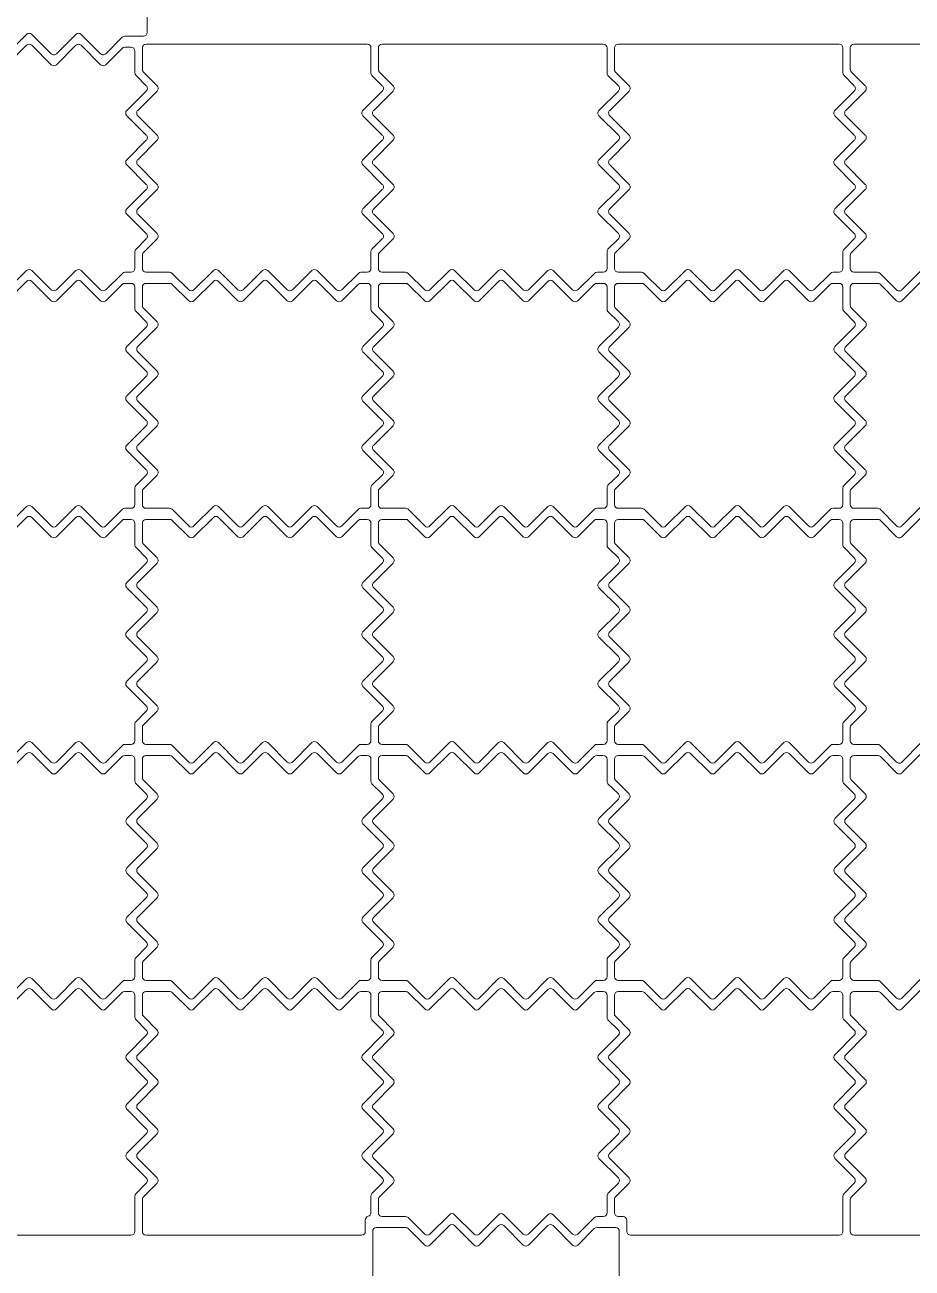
# Model space of a CAD drawing. Header units: millimetres. Extents: x 617 to 646, y 108 to 134.7.
# Drawn here: x 631.53 to 638.73, y 118.99 to 129.07 of the extents above; entities that cross this region are included whole.
import ezdxf

# ---------------------------------------------------------------- set-up
doc = ezdxf.new("R2010")
doc.units = ezdxf.units.MM
doc.layers.add('RCK_钼铝钼_MASK', color=1, linetype='Continuous', lineweight=13)

msp = doc.modelspace()

# ---------------------------------------------------------------- linework, layer by layer
at = {"layer": 'RCK_钼铝钼_MASK'}
for points in [[(631.385, 128.839), (631.542, 128.996, -0.414214), (631.585, 128.996), (631.742, 128.839, 0.414214), (631.785, 128.839), (631.942, 128.996, -0.414214), (631.985, 128.996), (632.142, 128.839, 0.414214), (632.185, 128.839), (632.319, 128.973, -0.198912), (632.34, 128.982), (632.492, 128.982, 0.414214), (632.522, 129.012), (632.522, 130.777, 0.414214)], [(631.385, 126.924), (631.543, 127.081, -0.414214), (631.585, 127.081), (631.743, 126.924, 0.414214), (631.785, 126.924), (631.943, 127.081, -0.414214), (631.985, 127.081), (632.143, 126.924, 0.414214), (632.185, 126.924), (632.32, 127.058, -0.198912), (632.341, 127.067), (632.392, 127.067, 0.414214), (632.422, 127.097), (632.422, 127.233, -0.198912), (632.431, 127.254), (632.514, 127.337, 0.414214), (632.514, 127.38), (632.356, 127.537, -0.414214), (632.356, 127.58), (632.514, 127.737, 0.414214), (632.514, 127.78), (632.356, 127.937, -0.414214), (632.356, 127.98), (632.514, 128.137, 0.414214), (632.514, 128.18), (632.356, 128.337, -0.414214), (632.356, 128.38), (632.514, 128.537, 0.414214), (632.514, 128.58), (632.431, 128.663, -0.198912), (632.422, 128.684), (632.422, 128.862, 0.414214), (632.392, 128.892), (632.339, 128.892, 0.198912), (632.318, 128.883), (632.185, 128.75, -0.414214), (632.143, 128.75), (631.985, 128.908, 0.414214), (631.943, 128.908), (631.785, 128.75, -0.414214), (631.743, 128.75), (631.585, 128.908, 0.414214), (631.543, 128.908), (631.385, 128.75, -0.414214)], [(640.051, 128.917), (638.256, 128.917, 0.414214), (638.226, 128.887), (638.226, 128.712, 0.198912), (638.235, 128.691), (638.347, 128.58, -0.414214), (638.347, 128.537), (638.189, 128.38, 0.414214), (638.189, 128.337), (638.347, 128.18, -0.414214), (638.347, 128.137), (638.189, 127.98, 0.414214), (638.189, 127.937), (638.347, 127.78, -0.414214), (638.347, 127.737), (638.189, 127.58, 0.414214), (638.189, 127.537), (638.347, 127.38, -0.414214), (638.347, 127.337), (638.235, 127.226, 0.198912), (638.226, 127.204), (638.226, 127.097, 0.414214), (638.256, 127.067), (638.447, 127.067, -0.198912), (638.468, 127.058), (638.602, 126.924, 0.414214), (638.645, 126.924), (638.802, 127.081, -0.414214)], [(631.385, 125.009), (631.543, 125.167, -0.414214), (631.585, 125.167), (631.743, 125.009, 0.414214), (631.785, 125.009), (631.943, 125.167, -0.414214), (631.985, 125.167), (632.143, 125.009, 0.414214), (632.185, 125.009), (632.32, 125.144, -0.198912), (632.341, 125.152), (632.392, 125.152, 0.414214), (632.422, 125.182), (632.422, 125.318, -0.198912), (632.431, 125.339), (632.514, 125.422, 0.414214), (632.514, 125.465), (632.356, 125.622, -0.414214), (632.356, 125.665), (632.514, 125.822, 0.414214), (632.514, 125.865), (632.356, 126.022, -0.414214), (632.356, 126.065), (632.514, 126.222, 0.414214), (632.514, 126.265), (632.356, 126.422, -0.414214), (632.356, 126.465), (632.514, 126.622, 0.414214), (632.514, 126.665), (632.431, 126.748, -0.198912), (632.422, 126.769), (632.422, 126.947, 0.414214), (632.392, 126.977), (632.339, 126.977, 0.198912), (632.318, 126.968), (632.185, 126.836, -0.414214), (632.143, 126.836), (631.985, 126.993, 0.414214), (631.943, 126.993), (631.785, 126.836, -0.414214), (631.743, 126.836), (631.585, 126.993, 0.414214), (631.543, 126.993), (631.385, 126.836, -0.414214)], [(638.802, 126.993), (638.645, 126.836, -0.414214), (638.602, 126.836), (638.47, 126.968, 0.198912), (638.448, 126.977), (638.256, 126.977, 0.414214), (638.226, 126.947), (638.226, 126.798, 0.198912), (638.235, 126.776), (638.347, 126.665, -0.414214), (638.347, 126.622), (638.189, 126.465, 0.414214), (638.189, 126.422), (638.347, 126.265, -0.414214), (638.347, 126.222), (638.189, 126.065, 0.414214), (638.189, 126.022), (638.347, 125.865, -0.414214), (638.347, 125.822), (638.189, 125.665, 0.414214), (638.189, 125.622), (638.347, 125.465, -0.414214), (638.347, 125.422), (638.235, 125.311, 0.198912), (638.226, 125.29), (638.226, 125.182, 0.414214), (638.256, 125.152), (638.447, 125.152, -0.198912), (638.468, 125.144), (638.602, 125.009, 0.414214), (638.645, 125.009), (638.802, 125.167, -0.414214)], [(631.385, 123.094), (631.543, 123.252, -0.414214), (631.585, 123.252), (631.743, 123.094, 0.414214), (631.785, 123.094), (631.943, 123.252, -0.414214), (631.985, 123.252), (632.143, 123.094, 0.414214), (632.185, 123.094), (632.32, 123.229, -0.198912), (632.341, 123.237), (632.392, 123.237, 0.414214), (632.422, 123.267), (632.422, 123.403, -0.198912), (632.431, 123.424), (632.514, 123.507, 0.414214), (632.514, 123.55), (632.356, 123.707, -0.414214), (632.356, 123.75), (632.514, 123.907, 0.414214), (632.514, 123.95), (632.356, 124.107, -0.414214), (632.356, 124.15), (632.514, 124.307, 0.414214), (632.514, 124.35), (632.356, 124.507, -0.414214), (632.356, 124.55), (632.514, 124.707, 0.414214), (632.514, 124.75), (632.431, 124.833, -0.198912), (632.422, 124.854), (632.422, 125.032, 0.414214), (632.392, 125.062), (632.339, 125.062, 0.198912), (632.318, 125.054), (632.185, 124.921, -0.414214), (632.143, 124.921), (631.985, 125.078, 0.414214), (631.943, 125.078), (631.785, 124.921, -0.414214), (631.743, 124.921), (631.585, 125.078, 0.414214), (631.543, 125.078), (631.385, 124.921, -0.414214)], [(638.802, 125.078), (638.645, 124.921, -0.414214), (638.602, 124.921), (638.47, 125.054, 0.198912), (638.448, 125.062), (638.256, 125.062, 0.414214), (638.226, 125.032), (638.226, 124.883, 0.198912), (638.235, 124.861), (638.347, 124.75, -0.414214), (638.347, 124.707), (638.189, 124.55, 0.414214), (638.189, 124.507), (638.347, 124.35, -0.414214), (638.347, 124.307), (638.189, 124.15, 0.414214), (638.189, 124.107), (638.347, 123.95, -0.414214), (638.347, 123.907), (638.189, 123.75, 0.414214), (638.189, 123.707), (638.347, 123.55, -0.414214), (638.347, 123.507), (638.235, 123.396, 0.198912), (638.226, 123.375), (638.226, 123.267, 0.414214), (638.256, 123.237), (638.447, 123.237, -0.198912), (638.468, 123.229), (638.602, 123.094, 0.414214), (638.645, 123.094), (638.802, 123.252, -0.414214)], [(631.385, 121.179), (631.543, 121.337, -0.414214), (631.585, 121.337), (631.743, 121.179, 0.414214), (631.785, 121.179), (631.943, 121.337, -0.414214), (631.985, 121.337), (632.143, 121.179, 0.414214), (632.185, 121.179), (632.32, 121.314, -0.198912), (632.341, 121.323), (632.392, 121.323, 0.414214), (632.422, 121.353), (632.422, 121.488, -0.198912), (632.431, 121.509), (632.514, 121.593, 0.414214), (632.514, 121.635), (632.356, 121.793, -0.414214), (632.356, 121.835), (632.514, 121.993, 0.414214), (632.514, 122.035), (632.356, 122.193, -0.414214), (632.356, 122.235), (632.514, 122.393, 0.414214), (632.514, 122.435), (632.356, 122.593, -0.414214), (632.356, 122.635), (632.514, 122.793, 0.414214), (632.514, 122.835), (632.431, 122.918, -0.198912), (632.422, 122.94), (632.422, 123.117, 0.414214), (632.392, 123.147), (632.339, 123.147, 0.198912), (632.318, 123.139), (632.185, 123.006, -0.414214), (632.143, 123.006), (631.985, 123.163, 0.414214), (631.943, 123.163), (631.785, 123.006, -0.414214), (631.743, 123.006), (631.585, 123.163, 0.414214), (631.543, 123.163), (631.385, 123.006, -0.414214)], [(638.802, 123.163), (638.645, 123.006, -0.414214), (638.602, 123.006), (638.47, 123.139, 0.198912), (638.448, 123.147), (638.256, 123.147, 0.414214), (638.226, 123.117), (638.226, 122.968, 0.198912), (638.235, 122.947), (638.347, 122.835, -0.414214), (638.347, 122.793), (638.189, 122.635, 0.414214), (638.189, 122.593), (638.347, 122.435, -0.414214), (638.347, 122.393), (638.189, 122.235, 0.414214), (638.189, 122.193), (638.347, 122.035, -0.414214), (638.347, 121.993), (638.189, 121.835, 0.414214), (638.189, 121.793), (638.347, 121.635, -0.414214), (638.347, 121.593), (638.235, 121.481, 0.198912), (638.226, 121.46), (638.226, 121.353, 0.414214), (638.256, 121.323), (638.447, 121.323, -0.198912), (638.468, 121.314), (638.602, 121.179, 0.414214), (638.645, 121.179), (638.802, 121.337, -0.414214)], [(631.385, 121.091), (631.543, 121.249, -0.414214), (631.585, 121.249), (631.743, 121.091, 0.414214), (631.785, 121.091), (631.943, 121.249, -0.414214), (631.985, 121.249), (632.143, 121.091, 0.414214), (632.185, 121.091), (632.318, 121.224, -0.198912), (632.339, 121.233), (632.392, 121.233, -0.414214), (632.422, 121.203), (632.422, 121.025, 0.198912), (632.431, 121.003), (632.514, 120.92, -0.414214), (632.514, 120.878), (632.356, 120.72, 0.414214), (632.356, 120.678), (632.514, 120.52, -0.414214), (632.514, 120.478), (632.356, 120.32, 0.414214), (632.356, 120.278), (632.514, 120.12, -0.414214), (632.514, 120.078), (632.356, 119.92, 0.414214), (632.356, 119.878), (632.514, 119.72, -0.414214), (632.514, 119.678), (632.431, 119.594, 0.198912), (632.422, 119.573), (632.422, 119.286, -0.414214), (632.392, 119.256), (630.597, 119.256, -0.414214)], [(640.051, 119.256), (638.256, 119.256, -0.414214), (638.226, 119.286), (638.226, 119.545, -0.198912), (638.235, 119.566), (638.347, 119.678, 0.414214), (638.347, 119.72), (638.189, 119.878, -0.414214), (638.189, 119.92), (638.347, 120.078, 0.414214), (638.347, 120.12), (638.189, 120.278, -0.414214), (638.189, 120.32), (638.347, 120.478, 0.414214), (638.347, 120.52), (638.189, 120.678, -0.414214), (638.189, 120.72), (638.347, 120.878, 0.414214), (638.347, 120.92), (638.235, 121.032, -0.198912), (638.226, 121.053), (638.226, 121.203, -0.414214), (638.256, 121.233), (638.448, 121.233, -0.198912), (638.47, 121.224), (638.602, 121.091, 0.414214), (638.645, 121.091), (638.802, 121.249, -0.414214)], [(636.352, 117.523), (636.352, 119.288, 0.414214), (636.322, 119.318), (636.169, 119.318, 0.198912), (636.148, 119.309), (636.015, 119.176, -0.414214), (635.973, 119.176), (635.815, 119.334, 0.414214), (635.773, 119.334), (635.615, 119.176, -0.414214), (635.573, 119.176), (635.415, 119.334, 0.414214), (635.373, 119.334), (635.215, 119.176, -0.414214), (635.173, 119.176), (635.015, 119.334, 0.414214), (634.973, 119.334), (634.815, 119.176, -0.414214), (634.773, 119.176), (634.64, 119.309, 0.198912), (634.619, 119.318), (634.381, 119.318, 0.414214), (634.351, 119.288), (634.351, 117.523, 0.414214)]]:
    msp.add_lwpolyline(points, format="xyb", dxfattribs=at)
for points in [[(633.1, 127.081), (633.258, 126.924, 0.414214), (633.3, 126.924), (633.458, 127.081, -0.414214), (633.5, 127.081), (633.658, 126.924, 0.414214), (633.7, 126.924), (633.858, 127.081, -0.414214), (633.9, 127.081), (634.058, 126.924, 0.414214), (634.1, 126.924), (634.235, 127.058, -0.198912), (634.256, 127.067), (634.307, 127.067, 0.414214), (634.337, 127.097), (634.337, 127.233, -0.198912), (634.345, 127.254), (634.429, 127.337, 0.414214), (634.429, 127.38), (634.271, 127.537, -0.414214), (634.271, 127.58), (634.429, 127.737, 0.414214), (634.429, 127.78), (634.271, 127.937, -0.414214), (634.271, 127.98), (634.429, 128.137, 0.414214), (634.429, 128.18), (634.271, 128.337, -0.414214), (634.271, 128.38), (634.429, 128.537, 0.414214), (634.429, 128.58), (634.345, 128.663, -0.198912), (634.337, 128.684), (634.337, 128.887, 0.414214), (634.307, 128.917), (632.512, 128.917, 0.414214), (632.482, 128.887), (632.482, 128.712, 0.198912), (632.491, 128.691), (632.602, 128.58, -0.414214), (632.602, 128.537), (632.445, 128.38, 0.414214), (632.445, 128.337), (632.602, 128.18, -0.414214), (632.602, 128.137), (632.445, 127.98, 0.414214), (632.445, 127.937), (632.602, 127.78, -0.414214), (632.602, 127.737), (632.445, 127.58, 0.414214), (632.445, 127.537), (632.602, 127.38, -0.414214), (632.602, 127.337), (632.491, 127.226, 0.198912), (632.482, 127.204), (632.482, 127.097, 0.414214), (632.512, 127.067), (632.702, 127.067, -0.198912), (632.723, 127.058), (632.858, 126.924, 0.414214), (632.9, 126.924), (633.058, 127.081, -0.414214)], [(635.015, 127.081), (635.173, 126.924, 0.414214), (635.215, 126.924), (635.373, 127.081, -0.414214), (635.415, 127.081), (635.573, 126.924, 0.414214), (635.615, 126.924), (635.773, 127.081, -0.414214), (635.815, 127.081), (635.973, 126.924, 0.414214), (636.015, 126.924), (636.15, 127.058, -0.198912), (636.171, 127.067), (636.222, 127.067, 0.414214), (636.252, 127.097), (636.252, 127.233, -0.198912), (636.26, 127.254), (636.344, 127.337, 0.414214), (636.344, 127.38), (636.186, 127.537, -0.414214), (636.186, 127.58), (636.344, 127.737, 0.414214), (636.344, 127.78), (636.186, 127.937, -0.414214), (636.186, 127.98), (636.344, 128.137, 0.414214), (636.344, 128.18), (636.186, 128.337, -0.414214), (636.186, 128.38), (636.344, 128.537, 0.414214), (636.344, 128.58), (636.26, 128.663, -0.198912), (636.252, 128.684), (636.252, 128.887, 0.414214), (636.222, 128.917), (634.427, 128.917, 0.414214), (634.397, 128.887), (634.397, 128.712, 0.198912), (634.405, 128.691), (634.517, 128.58, -0.414214), (634.517, 128.537), (634.359, 128.38, 0.414214), (634.359, 128.337), (634.517, 128.18, -0.414214), (634.517, 128.137), (634.359, 127.98, 0.414214), (634.359, 127.937), (634.517, 127.78, -0.414214), (634.517, 127.737), (634.359, 127.58, 0.414214), (634.359, 127.537), (634.517, 127.38, -0.414214), (634.517, 127.337), (634.405, 127.226, 0.198912), (634.397, 127.204), (634.397, 127.097, 0.414214), (634.427, 127.067), (634.617, 127.067, -0.198912), (634.638, 127.058), (634.773, 126.924, 0.414214), (634.815, 126.924), (634.973, 127.081, -0.414214)], [(636.93, 127.081), (637.088, 126.924, 0.414214), (637.13, 126.924), (637.288, 127.081, -0.414214), (637.33, 127.081), (637.488, 126.924, 0.414214), (637.53, 126.924), (637.688, 127.081, -0.414214), (637.73, 127.081), (637.888, 126.924, 0.414214), (637.93, 126.924), (638.065, 127.058, -0.198912), (638.086, 127.067), (638.136, 127.067, 0.414214), (638.166, 127.097), (638.166, 127.233, -0.198912), (638.175, 127.254), (638.258, 127.337, 0.414214), (638.258, 127.38), (638.101, 127.537, -0.414214), (638.101, 127.58), (638.258, 127.737, 0.414214), (638.258, 127.78), (638.101, 127.937, -0.414214), (638.101, 127.98), (638.258, 128.137, 0.414214), (638.258, 128.18), (638.101, 128.337, -0.414214), (638.101, 128.38), (638.258, 128.537, 0.414214), (638.258, 128.58), (638.175, 128.663, -0.198912), (638.166, 128.684), (638.166, 128.887, 0.414214), (638.136, 128.917), (636.342, 128.917, 0.414214), (636.312, 128.887), (636.312, 128.712, 0.198912), (636.32, 128.691), (636.432, 128.58, -0.414214), (636.432, 128.537), (636.274, 128.38, 0.414214), (636.274, 128.337), (636.432, 128.18, -0.414214), (636.432, 128.137), (636.274, 127.98, 0.414214), (636.274, 127.937), (636.432, 127.78, -0.414214), (636.432, 127.737), (636.274, 127.58, 0.414214), (636.274, 127.537), (636.432, 127.38, -0.414214), (636.432, 127.337), (636.32, 127.226, 0.198912), (636.312, 127.204), (636.312, 127.097, 0.414214), (636.342, 127.067), (636.532, 127.067, -0.198912), (636.553, 127.058), (636.688, 126.924, 0.414214), (636.73, 126.924), (636.888, 127.081, -0.414214)], [(632.482, 125.29), (632.482, 125.182, 0.414214), (632.512, 125.152), (632.702, 125.152, -0.198912), (632.723, 125.144), (632.858, 125.009, 0.414214), (632.9, 125.009), (633.058, 125.167, -0.414214), (633.1, 125.167), (633.258, 125.009, 0.414214), (633.3, 125.009), (633.458, 125.167, -0.414214), (633.5, 125.167), (633.658, 125.009, 0.414214), (633.7, 125.009), (633.858, 125.167, -0.414214), (633.9, 125.167), (634.058, 125.009, 0.414214), (634.1, 125.009), (634.235, 125.144, -0.198912), (634.256, 125.152), (634.307, 125.152, 0.414214), (634.337, 125.182), (634.337, 125.318, -0.198912), (634.345, 125.339), (634.429, 125.422, 0.414214), (634.429, 125.465), (634.271, 125.622, -0.414214), (634.271, 125.665), (634.429, 125.822, 0.414214), (634.429, 125.865), (634.271, 126.022, -0.414214), (634.271, 126.065), (634.429, 126.222, 0.414214), (634.429, 126.265), (634.271, 126.422, -0.414214), (634.271, 126.465), (634.429, 126.622, 0.414214), (634.429, 126.665), (634.345, 126.748, -0.198912), (634.337, 126.769), (634.337, 126.947, 0.414214), (634.307, 126.977), (634.254, 126.977, 0.198912), (634.233, 126.968), (634.1, 126.836, -0.414214), (634.058, 126.836), (633.9, 126.993, 0.414214), (633.858, 126.993), (633.7, 126.836, -0.414214), (633.658, 126.836), (633.5, 126.993, 0.414214), (633.458, 126.993), (633.3, 126.836, -0.414214), (633.258, 126.836), (633.1, 126.993, 0.414214), (633.058, 126.993), (632.9, 126.836, -0.414214), (632.858, 126.836), (632.725, 126.968, 0.198912), (632.704, 126.977), (632.512, 126.977, 0.414214), (632.482, 126.947), (632.482, 126.798, 0.198912), (632.491, 126.776), (632.602, 126.665, -0.414214), (632.602, 126.622), (632.445, 126.465, 0.414214), (632.445, 126.422), (632.602, 126.265, -0.414214), (632.602, 126.222), (632.445, 126.065, 0.414214), (632.445, 126.022), (632.602, 125.865, -0.414214), (632.602, 125.822), (632.445, 125.665, 0.414214), (632.445, 125.622), (632.602, 125.465, -0.414214), (632.602, 125.422), (632.491, 125.311, 0.198912)], [(634.397, 125.29), (634.397, 125.182, 0.414214), (634.427, 125.152), (634.617, 125.152, -0.198912), (634.638, 125.144), (634.773, 125.009, 0.414214), (634.815, 125.009), (634.973, 125.167, -0.414214), (635.015, 125.167), (635.173, 125.009, 0.414214), (635.215, 125.009), (635.373, 125.167, -0.414214), (635.415, 125.167), (635.573, 125.009, 0.414214), (635.615, 125.009), (635.773, 125.167, -0.414214), (635.815, 125.167), (635.973, 125.009, 0.414214), (636.015, 125.009), (636.15, 125.144, -0.198912), (636.171, 125.152), (636.222, 125.152, 0.414214), (636.252, 125.182), (636.252, 125.318, -0.198912), (636.26, 125.339), (636.344, 125.422, 0.414214), (636.344, 125.465), (636.186, 125.622, -0.414214), (636.186, 125.665), (636.344, 125.822, 0.414214), (636.344, 125.865), (636.186, 126.022, -0.414214), (636.186, 126.065), (636.344, 126.222, 0.414214), (636.344, 126.265), (636.186, 126.422, -0.414214), (636.186, 126.465), (636.344, 126.622, 0.414214), (636.344, 126.665), (636.26, 126.748, -0.198912), (636.252, 126.769), (636.252, 126.947, 0.414214), (636.222, 126.977), (636.169, 126.977, 0.198912), (636.148, 126.968), (636.015, 126.836, -0.414214), (635.973, 126.836), (635.815, 126.993, 0.414214), (635.773, 126.993), (635.615, 126.836, -0.414214), (635.573, 126.836), (635.415, 126.993, 0.414214), (635.373, 126.993), (635.215, 126.836, -0.414214), (635.173, 126.836), (635.015, 126.993, 0.414214), (634.973, 126.993), (634.815, 126.836, -0.414214), (634.773, 126.836), (634.64, 126.968, 0.198912), (634.619, 126.977), (634.427, 126.977, 0.414214), (634.397, 126.947), (634.397, 126.798, 0.198912), (634.405, 126.776), (634.517, 126.665, -0.414214), (634.517, 126.622), (634.359, 126.465, 0.414214), (634.359, 126.422), (634.517, 126.265, -0.414214), (634.517, 126.222), (634.359, 126.065, 0.414214), (634.359, 126.022), (634.517, 125.865, -0.414214), (634.517, 125.822), (634.359, 125.665, 0.414214), (634.359, 125.622), (634.517, 125.465, -0.414214), (634.517, 125.422), (634.405, 125.311, 0.198912)], [(636.312, 125.29), (636.312, 125.182, 0.414214), (636.342, 125.152), (636.532, 125.152, -0.198912), (636.553, 125.144), (636.688, 125.009, 0.414214), (636.73, 125.009), (636.888, 125.167, -0.414214), (636.93, 125.167), (637.088, 125.009, 0.414214), (637.13, 125.009), (637.288, 125.167, -0.414214), (637.33, 125.167), (637.488, 125.009, 0.414214), (637.53, 125.009), (637.688, 125.167, -0.414214), (637.73, 125.167), (637.888, 125.009, 0.414214), (637.93, 125.009), (638.065, 125.144, -0.198912), (638.086, 125.152), (638.136, 125.152, 0.414214), (638.166, 125.182), (638.166, 125.318, -0.198912), (638.175, 125.339), (638.258, 125.422, 0.414214), (638.258, 125.465), (638.101, 125.622, -0.414214), (638.101, 125.665), (638.258, 125.822, 0.414214), (638.258, 125.865), (638.101, 126.022, -0.414214), (638.101, 126.065), (638.258, 126.222, 0.414214), (638.258, 126.265), (638.101, 126.422, -0.414214), (638.101, 126.465), (638.258, 126.622, 0.414214), (638.258, 126.665), (638.175, 126.748, -0.198912), (638.166, 126.769), (638.166, 126.947, 0.414214), (638.136, 126.977), (638.084, 126.977, 0.198912), (638.063, 126.968), (637.93, 126.836, -0.414214), (637.888, 126.836), (637.73, 126.993, 0.414214), (637.688, 126.993), (637.53, 126.836, -0.414214), (637.488, 126.836), (637.33, 126.993, 0.414214), (637.288, 126.993), (637.13, 126.836, -0.414214), (637.088, 126.836), (636.93, 126.993, 0.414214), (636.888, 126.993), (636.73, 126.836, -0.414214), (636.688, 126.836), (636.555, 126.968, 0.198912), (636.534, 126.977), (636.342, 126.977, 0.414214), (636.312, 126.947), (636.312, 126.798, 0.198912), (636.32, 126.776), (636.432, 126.665, -0.414214), (636.432, 126.622), (636.274, 126.465, 0.414214), (636.274, 126.422), (636.432, 126.265, -0.414214), (636.432, 126.222), (636.274, 126.065, 0.414214), (636.274, 126.022), (636.432, 125.865, -0.414214), (636.432, 125.822), (636.274, 125.665, 0.414214), (636.274, 125.622), (636.432, 125.465, -0.414214), (636.432, 125.422), (636.32, 125.311, 0.198912)], [(632.482, 123.375), (632.482, 123.267, 0.414214), (632.512, 123.237), (632.702, 123.237, -0.198912), (632.723, 123.229), (632.858, 123.094, 0.414214), (632.9, 123.094), (633.058, 123.252, -0.414214), (633.1, 123.252), (633.258, 123.094, 0.414214), (633.3, 123.094), (633.458, 123.252, -0.414214), (633.5, 123.252), (633.658, 123.094, 0.414214), (633.7, 123.094), (633.858, 123.252, -0.414214), (633.9, 123.252), (634.058, 123.094, 0.414214), (634.1, 123.094), (634.235, 123.229, -0.198912), (634.256, 123.237), (634.307, 123.237, 0.414214), (634.337, 123.267), (634.337, 123.403, -0.198912), (634.345, 123.424), (634.429, 123.507, 0.414214), (634.429, 123.55), (634.271, 123.707, -0.414214), (634.271, 123.75), (634.429, 123.907, 0.414214), (634.429, 123.95), (634.271, 124.107, -0.414214), (634.271, 124.15), (634.429, 124.307, 0.414214), (634.429, 124.35), (634.271, 124.507, -0.414214), (634.271, 124.55), (634.429, 124.707, 0.414214), (634.429, 124.75), (634.345, 124.833, -0.198912), (634.337, 124.854), (634.337, 125.032, 0.414214), (634.307, 125.062), (634.254, 125.062, 0.198912), (634.233, 125.054), (634.1, 124.921, -0.414214), (634.058, 124.921), (633.9, 125.078, 0.414214), (633.858, 125.078), (633.7, 124.921, -0.414214), (633.658, 124.921), (633.5, 125.078, 0.414214), (633.458, 125.078), (633.3, 124.921, -0.414214), (633.258, 124.921), (633.1, 125.078, 0.414214), (633.058, 125.078), (632.9, 124.921, -0.414214), (632.858, 124.921), (632.725, 125.054, 0.198912), (632.704, 125.062), (632.512, 125.062, 0.414214), (632.482, 125.032), (632.482, 124.883, 0.198912), (632.491, 124.861), (632.602, 124.75, -0.414214), (632.602, 124.707), (632.445, 124.55, 0.414214), (632.445, 124.507), (632.602, 124.35, -0.414214), (632.602, 124.307), (632.445, 124.15, 0.414214), (632.445, 124.107), (632.602, 123.95, -0.414214), (632.602, 123.907), (632.445, 123.75, 0.414214), (632.445, 123.707), (632.602, 123.55, -0.414214), (632.602, 123.507), (632.491, 123.396, 0.198912)], [(634.397, 123.375), (634.397, 123.267, 0.414214), (634.427, 123.237), (634.617, 123.237, -0.198912), (634.638, 123.229), (634.773, 123.094, 0.414214), (634.815, 123.094), (634.973, 123.252, -0.414214), (635.015, 123.252), (635.173, 123.094, 0.414214), (635.215, 123.094), (635.373, 123.252, -0.414214), (635.415, 123.252), (635.573, 123.094, 0.414214), (635.615, 123.094), (635.773, 123.252, -0.414214), (635.815, 123.252), (635.973, 123.094, 0.414214), (636.015, 123.094), (636.15, 123.229, -0.198912), (636.171, 123.237), (636.222, 123.237, 0.414214), (636.252, 123.267), (636.252, 123.403, -0.198912), (636.26, 123.424), (636.344, 123.507, 0.414214), (636.344, 123.55), (636.186, 123.707, -0.414214), (636.186, 123.75), (636.344, 123.907, 0.414214), (636.344, 123.95), (636.186, 124.107, -0.414214), (636.186, 124.15), (636.344, 124.307, 0.414214), (636.344, 124.35), (636.186, 124.507, -0.414214), (636.186, 124.55), (636.344, 124.707, 0.414214), (636.344, 124.75), (636.26, 124.833, -0.198912), (636.252, 124.854), (636.252, 125.032, 0.414214), (636.222, 125.062), (636.169, 125.062, 0.198912), (636.148, 125.054), (636.015, 124.921, -0.414214), (635.973, 124.921), (635.815, 125.078, 0.414214), (635.773, 125.078), (635.615, 124.921, -0.414214), (635.573, 124.921), (635.415, 125.078, 0.414214), (635.373, 125.078), (635.215, 124.921, -0.414214), (635.173, 124.921), (635.015, 125.078, 0.414214), (634.973, 125.078), (634.815, 124.921, -0.414214), (634.773, 124.921), (634.64, 125.054, 0.198912), (634.619, 125.062), (634.427, 125.062, 0.414214), (634.397, 125.032), (634.397, 124.883, 0.198912), (634.405, 124.861), (634.517, 124.75, -0.414214), (634.517, 124.707), (634.359, 124.55, 0.414214), (634.359, 124.507), (634.517, 124.35, -0.414214), (634.517, 124.307), (634.359, 124.15, 0.414214), (634.359, 124.107), (634.517, 123.95, -0.414214), (634.517, 123.907), (634.359, 123.75, 0.414214), (634.359, 123.707), (634.517, 123.55, -0.414214), (634.517, 123.507), (634.405, 123.396, 0.198912)], [(636.312, 123.375), (636.312, 123.267, 0.414214), (636.342, 123.237), (636.532, 123.237, -0.198912), (636.553, 123.229), (636.688, 123.094, 0.414214), (636.73, 123.094), (636.888, 123.252, -0.414214), (636.93, 123.252), (637.088, 123.094, 0.414214), (637.13, 123.094), (637.288, 123.252, -0.414214), (637.33, 123.252), (637.488, 123.094, 0.414214), (637.53, 123.094), (637.688, 123.252, -0.414214), (637.73, 123.252), (637.888, 123.094, 0.414214), (637.93, 123.094), (638.065, 123.229, -0.198912), (638.086, 123.237), (638.136, 123.237, 0.414214), (638.166, 123.267), (638.166, 123.403, -0.198912), (638.175, 123.424), (638.258, 123.507, 0.414214), (638.258, 123.55), (638.101, 123.707, -0.414214), (638.101, 123.75), (638.258, 123.907, 0.414214), (638.258, 123.95), (638.101, 124.107, -0.414214), (638.101, 124.15), (638.258, 124.307, 0.414214), (638.258, 124.35), (638.101, 124.507, -0.414214), (638.101, 124.55), (638.258, 124.707, 0.414214), (638.258, 124.75), (638.175, 124.833, -0.198912), (638.166, 124.854), (638.166, 125.032, 0.414214), (638.136, 125.062), (638.084, 125.062, 0.198912), (638.063, 125.054), (637.93, 124.921, -0.414214), (637.888, 124.921), (637.73, 125.078, 0.414214), (637.688, 125.078), (637.53, 124.921, -0.414214), (637.488, 124.921), (637.33, 125.078, 0.414214), (637.288, 125.078), (637.13, 124.921, -0.414214), (637.088, 124.921), (636.93, 125.078, 0.414214), (636.888, 125.078), (636.73, 124.921, -0.414214), (636.688, 124.921), (636.555, 125.054, 0.198912), (636.534, 125.062), (636.342, 125.062, 0.414214), (636.312, 125.032), (636.312, 124.883, 0.198912), (636.32, 124.861), (636.432, 124.75, -0.414214), (636.432, 124.707), (636.274, 124.55, 0.414214), (636.274, 124.507), (636.432, 124.35, -0.414214), (636.432, 124.307), (636.274, 124.15, 0.414214), (636.274, 124.107), (636.432, 123.95, -0.414214), (636.432, 123.907), (636.274, 123.75, 0.414214), (636.274, 123.707), (636.432, 123.55, -0.414214), (636.432, 123.507), (636.32, 123.396, 0.198912)], [(632.482, 121.46), (632.482, 121.353, 0.414214), (632.512, 121.323), (632.702, 121.323, -0.198912), (632.723, 121.314), (632.858, 121.179, 0.414214), (632.9, 121.179), (633.058, 121.337, -0.414214), (633.1, 121.337), (633.258, 121.179, 0.414214), (633.3, 121.179), (633.458, 121.337, -0.414214), (633.5, 121.337), (633.658, 121.179, 0.414214), (633.7, 121.179), (633.858, 121.337, -0.414214), (633.9, 121.337), (634.058, 121.179, 0.414214), (634.1, 121.179), (634.235, 121.314, -0.198912), (634.256, 121.323), (634.307, 121.323, 0.414214), (634.337, 121.353), (634.337, 121.488, -0.198912), (634.345, 121.509), (634.429, 121.593, 0.414214), (634.429, 121.635), (634.271, 121.793, -0.414214), (634.271, 121.835), (634.429, 121.993, 0.414214), (634.429, 122.035), (634.271, 122.193, -0.414214), (634.271, 122.235), (634.429, 122.393, 0.414214), (634.429, 122.435), (634.271, 122.593, -0.414214), (634.271, 122.635), (634.429, 122.793, 0.414214), (634.429, 122.835), (634.345, 122.918, -0.198912), (634.337, 122.94), (634.337, 123.117, 0.414214), (634.307, 123.147), (634.254, 123.147, 0.198912), (634.233, 123.139), (634.1, 123.006, -0.414214), (634.058, 123.006), (633.9, 123.163, 0.414214), (633.858, 123.163), (633.7, 123.006, -0.414214), (633.658, 123.006), (633.5, 123.163, 0.414214), (633.458, 123.163), (633.3, 123.006, -0.414214), (633.258, 123.006), (633.1, 123.163, 0.414214), (633.058, 123.163), (632.9, 123.006, -0.414214), (632.858, 123.006), (632.725, 123.139, 0.198912), (632.704, 123.147), (632.512, 123.147, 0.414214), (632.482, 123.117), (632.482, 122.968, 0.198912), (632.491, 122.947), (632.602, 122.835, -0.414214), (632.602, 122.793), (632.445, 122.635, 0.414214), (632.445, 122.593), (632.602, 122.435, -0.414214), (632.602, 122.393), (632.445, 122.235, 0.414214), (632.445, 122.193), (632.602, 122.035, -0.414214), (632.602, 121.993), (632.445, 121.835, 0.414214), (632.445, 121.793), (632.602, 121.635, -0.414214), (632.602, 121.593), (632.491, 121.481, 0.198912)], [(634.397, 121.46), (634.397, 121.353, 0.414214), (634.427, 121.323), (634.617, 121.323, -0.198912), (634.638, 121.314), (634.773, 121.179, 0.414214), (634.815, 121.179), (634.973, 121.337, -0.414214), (635.015, 121.337), (635.173, 121.179, 0.414214), (635.215, 121.179), (635.373, 121.337, -0.414214), (635.415, 121.337), (635.573, 121.179, 0.414214), (635.615, 121.179), (635.773, 121.337, -0.414214), (635.815, 121.337), (635.973, 121.179, 0.414214), (636.015, 121.179), (636.15, 121.314, -0.198912), (636.171, 121.323), (636.222, 121.323, 0.414214), (636.252, 121.353), (636.252, 121.488, -0.198912), (636.26, 121.509), (636.344, 121.593, 0.414214), (636.344, 121.635), (636.186, 121.793, -0.414214), (636.186, 121.835), (636.344, 121.993, 0.414214), (636.344, 122.035), (636.186, 122.193, -0.414214), (636.186, 122.235), (636.344, 122.393, 0.414214), (636.344, 122.435), (636.186, 122.593, -0.414214), (636.186, 122.635), (636.344, 122.793, 0.414214), (636.344, 122.835), (636.26, 122.918, -0.198912), (636.252, 122.94), (636.252, 123.117, 0.414214), (636.222, 123.147), (636.169, 123.147, 0.198912), (636.148, 123.139), (636.015, 123.006, -0.414214), (635.973, 123.006), (635.815, 123.163, 0.414214), (635.773, 123.163), (635.615, 123.006, -0.414214), (635.573, 123.006), (635.415, 123.163, 0.414214), (635.373, 123.163), (635.215, 123.006, -0.414214), (635.173, 123.006), (635.015, 123.163, 0.414214), (634.973, 123.163), (634.815, 123.006, -0.414214), (634.773, 123.006), (634.64, 123.139, 0.198912), (634.619, 123.147), (634.427, 123.147, 0.414214), (634.397, 123.117), (634.397, 122.968, 0.198912), (634.405, 122.947), (634.517, 122.835, -0.414214), (634.517, 122.793), (634.359, 122.635, 0.414214), (634.359, 122.593), (634.517, 122.435, -0.414214), (634.517, 122.393), (634.359, 122.235, 0.414214), (634.359, 122.193), (634.517, 122.035, -0.414214), (634.517, 121.993), (634.359, 121.835, 0.414214), (634.359, 121.793), (634.517, 121.635, -0.414214), (634.517, 121.593), (634.405, 121.481, 0.198912)], [(636.312, 121.46), (636.312, 121.353, 0.414214), (636.342, 121.323), (636.532, 121.323, -0.198912), (636.553, 121.314), (636.688, 121.179, 0.414214), (636.73, 121.179), (636.888, 121.337, -0.414214), (636.93, 121.337), (637.088, 121.179, 0.414214), (637.13, 121.179), (637.288, 121.337, -0.414214), (637.33, 121.337), (637.488, 121.179, 0.414214), (637.53, 121.179), (637.688, 121.337, -0.414214), (637.73, 121.337), (637.888, 121.179, 0.414214), (637.93, 121.179), (638.065, 121.314, -0.198912), (638.086, 121.323), (638.136, 121.323, 0.414214), (638.166, 121.353), (638.166, 121.488, -0.198912), (638.175, 121.509), (638.258, 121.593, 0.414214), (638.258, 121.635), (638.101, 121.793, -0.414214), (638.101, 121.835), (638.258, 121.993, 0.414214), (638.258, 122.035), (638.101, 122.193, -0.414214), (638.101, 122.235), (638.258, 122.393, 0.414214), (638.258, 122.435), (638.101, 122.593, -0.414214), (638.101, 122.635), (638.258, 122.793, 0.414214), (638.258, 122.835), (638.175, 122.918, -0.198912), (638.166, 122.94), (638.166, 123.117, 0.414214), (638.136, 123.147), (638.084, 123.147, 0.198912), (638.063, 123.139), (637.93, 123.006, -0.414214), (637.888, 123.006), (637.73, 123.163, 0.414214), (637.688, 123.163), (637.53, 123.006, -0.414214), (637.488, 123.006), (637.33, 123.163, 0.414214), (637.288, 123.163), (637.13, 123.006, -0.414214), (637.088, 123.006), (636.93, 123.163, 0.414214), (636.888, 123.163), (636.73, 123.006, -0.414214), (636.688, 123.006), (636.555, 123.139, 0.198912), (636.534, 123.147), (636.342, 123.147, 0.414214), (636.312, 123.117), (636.312, 122.968, 0.198912), (636.32, 122.947), (636.432, 122.835, -0.414214), (636.432, 122.793), (636.274, 122.635, 0.414214), (636.274, 122.593), (636.432, 122.435, -0.414214), (636.432, 122.393), (636.274, 122.235, 0.414214), (636.274, 122.193), (636.432, 122.035, -0.414214), (636.432, 121.993), (636.274, 121.835, 0.414214), (636.274, 121.793), (636.432, 121.635, -0.414214), (636.432, 121.593), (636.32, 121.481, 0.198912)], [(634.261, 119.256, 0.414214), (634.291, 119.286), (634.291, 119.379, -0.346826), (634.314, 119.409, 0.346826), (634.337, 119.438), (634.337, 119.573, -0.198912), (634.345, 119.594), (634.429, 119.678, 0.414214), (634.429, 119.72), (634.271, 119.878, -0.414214), (634.271, 119.92), (634.429, 120.078, 0.414214), (634.429, 120.12), (634.271, 120.278, -0.414214), (634.271, 120.32), (634.429, 120.478, 0.414214), (634.429, 120.52), (634.271, 120.678, -0.414214), (634.271, 120.72), (634.429, 120.878, 0.414214), (634.429, 120.92), (634.345, 121.003, -0.198912), (634.337, 121.025), (634.337, 121.203, 0.414214), (634.307, 121.233), (634.254, 121.233, 0.198912), (634.233, 121.224), (634.1, 121.091, -0.414214), (634.058, 121.091), (633.9, 121.249, 0.414214), (633.858, 121.249), (633.7, 121.091, -0.414214), (633.658, 121.091), (633.5, 121.249, 0.414214), (633.458, 121.249), (633.3, 121.091, -0.414214), (633.258, 121.091), (633.1, 121.249, 0.414214), (633.058, 121.249), (632.9, 121.091, -0.414214), (632.858, 121.091), (632.725, 121.224, 0.198912), (632.704, 121.233), (632.512, 121.233, 0.414214), (632.482, 121.203), (632.482, 121.053, 0.198912), (632.491, 121.032), (632.602, 120.92, -0.414214), (632.602, 120.878), (632.445, 120.72, 0.414214), (632.445, 120.678), (632.602, 120.52, -0.414214), (632.602, 120.478), (632.445, 120.32, 0.414214), (632.445, 120.278), (632.602, 120.12, -0.414214), (632.602, 120.078), (632.445, 119.92, 0.414214), (632.445, 119.878), (632.602, 119.72, -0.414214), (632.602, 119.678), (632.491, 119.566, 0.198912), (632.482, 119.545), (632.482, 119.286, 0.414214), (632.512, 119.256)], [(634.397, 119.545), (634.397, 119.438, 0.414214), (634.427, 119.408), (634.617, 119.408, -0.198912), (634.638, 119.399), (634.773, 119.264, 0.414214), (634.815, 119.264), (634.973, 119.422, -0.414214), (635.015, 119.422), (635.173, 119.264, 0.414214), (635.215, 119.264), (635.373, 119.422, -0.414214), (635.415, 119.422), (635.573, 119.264, 0.414214), (635.615, 119.264), (635.773, 119.422, -0.414214), (635.815, 119.422), (635.973, 119.264, 0.414214), (636.015, 119.264), (636.15, 119.399, -0.198912), (636.171, 119.408), (636.222, 119.408, 0.414214), (636.252, 119.438), (636.252, 119.573, -0.198912), (636.26, 119.594), (636.344, 119.678, 0.414214), (636.344, 119.72), (636.186, 119.878, -0.414214), (636.186, 119.92), (636.344, 120.078, 0.414214), (636.344, 120.12), (636.186, 120.278, -0.414214), (636.186, 120.32), (636.344, 120.478, 0.414214), (636.344, 120.52), (636.186, 120.678, -0.414214), (636.186, 120.72), (636.344, 120.878, 0.414214), (636.344, 120.92), (636.26, 121.003, -0.198912), (636.252, 121.025), (636.252, 121.203, 0.414214), (636.222, 121.233), (636.169, 121.233, 0.198912), (636.148, 121.224), (636.015, 121.091, -0.414214), (635.973, 121.091), (635.815, 121.249, 0.414214), (635.773, 121.249), (635.615, 121.091, -0.414214), (635.573, 121.091), (635.415, 121.249, 0.414214), (635.373, 121.249), (635.215, 121.091, -0.414214), (635.173, 121.091), (635.015, 121.249, 0.414214), (634.973, 121.249), (634.815, 121.091, -0.414214), (634.773, 121.091), (634.64, 121.224, 0.198912), (634.619, 121.233), (634.427, 121.233, 0.414214), (634.397, 121.203), (634.397, 121.053, 0.198912), (634.405, 121.032), (634.517, 120.92, -0.414214), (634.517, 120.878), (634.359, 120.72, 0.414214), (634.359, 120.678), (634.517, 120.52, -0.414214), (634.517, 120.478), (634.359, 120.32, 0.414214), (634.359, 120.278), (634.517, 120.12, -0.414214), (634.517, 120.078), (634.359, 119.92, 0.414214), (634.359, 119.878), (634.517, 119.72, -0.414214), (634.517, 119.678), (634.405, 119.566, 0.198912)], [(637.488, 121.091), (637.33, 121.249, 0.414214), (637.288, 121.249), (637.13, 121.091, -0.414214), (637.088, 121.091), (636.93, 121.249, 0.414214), (636.888, 121.249), (636.73, 121.091, -0.414214), (636.688, 121.091), (636.555, 121.224, 0.198912), (636.534, 121.233), (636.342, 121.233, 0.414214), (636.312, 121.203), (636.312, 121.053, 0.198912), (636.32, 121.032), (636.432, 120.92, -0.414214), (636.432, 120.878), (636.274, 120.72, 0.414214), (636.274, 120.678), (636.432, 120.52, -0.414214), (636.432, 120.478), (636.274, 120.32, 0.414214), (636.274, 120.278), (636.432, 120.12, -0.414214), (636.432, 120.078), (636.274, 119.92, 0.414214), (636.274, 119.878), (636.432, 119.72, -0.414214), (636.432, 119.678), (636.32, 119.566, 0.198912), (636.312, 119.545), (636.312, 119.438, 0.414214), (636.342, 119.408), (636.382, 119.408, -0.414214), (636.412, 119.378), (636.412, 119.286, 0.414214), (636.442, 119.256), (638.136, 119.256, 0.414214), (638.166, 119.286), (638.166, 119.573, -0.198912), (638.175, 119.594), (638.258, 119.678, 0.414214), (638.258, 119.72), (638.101, 119.878, -0.414214), (638.101, 119.92), (638.258, 120.078, 0.414214), (638.258, 120.12), (638.101, 120.278, -0.414214), (638.101, 120.32), (638.258, 120.478, 0.414214), (638.258, 120.52), (638.101, 120.678, -0.414214), (638.101, 120.72), (638.258, 120.878, 0.414214), (638.258, 120.92), (638.175, 121.003, -0.198912), (638.166, 121.025), (638.166, 121.203, 0.414214), (638.136, 121.233), (638.084, 121.233, 0.198912), (638.063, 121.224), (637.93, 121.091, -0.414214), (637.888, 121.091), (637.73, 121.249, 0.414214), (637.688, 121.249), (637.53, 121.091, -0.414214)]]:
    msp.add_lwpolyline(points, format="xyb", close=True, dxfattribs=at)

doc.saveas('drawing.dxf')
